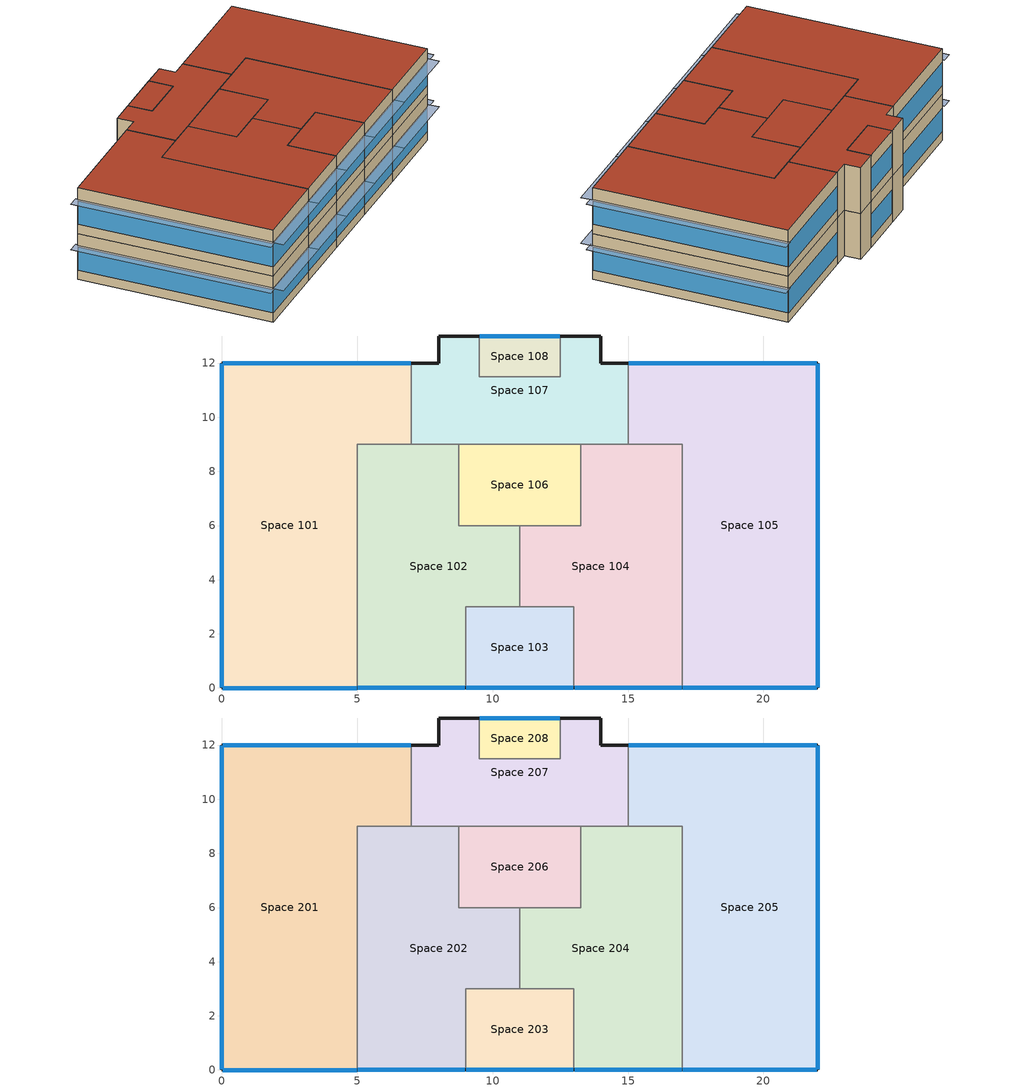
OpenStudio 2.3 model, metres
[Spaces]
Space 101
 floor ground: 7,12 7,9 5,9 5,0 0,0 0,12 z0
 wall outside: 7,12 0,12 0,0 5,0 z0:3
 wall to Space 107: 7,9 7,12 z0:3
 wall to Space 102: 5,0 5,9 7,9 z0:3
 window: 0,11.97 0,0.03 / 6.97,12 0.03,12 z0.6:2.11; 0.03,0 4.97,0 z0.6:2.12
Space 102
 floor ground: 5,9 8.75,9 8.75,6 11,6 11,3 9,3 9,0 5,0 z0
 wall outside: 5,0 9,0 z0:3
 wall to Space 107: 8.75,9 7,9 z0:3
 wall to Space 106: 11,6 8.75,6 8.75,9 z0:3
 wall to Space 104: 11,3 11,6 z0:3
 wall to Space 103: 9,0 9,3 11,3 z0:3
 window: 5.03,0 8.97,0 z0.6:2.12
Space 103
 floor ground: 13,3 13,0 9,0 9,3 z0
 wall outside: 9,0 13,0 z0:3
 wall to Space 104: 13,0 13,3 11,3 z0:3
 window: 9.03,0 12.97,0 z0.6:2.12
Space 104
 floor ground: 17,9 17,0 13,0 13,3 11,3 11,6 13.25,6 13.25,9 z0
 wall outside: 13,0 17,0 z0:3
 wall to Space 106: 13.25,9 13.25,6 11,6 z0:3
 wall to Space 107: 15,9 13.25,9 z0:3
 wall to Space 105: 17,0 17,9 15,9 z0:3
 window: 13.03,0 16.97,0 z0.6:2.12
Space 105
 floor ground: 22,12 22,0 17,0 17,9 15,9 15,12 z0
 wall outside: 17,0 22,0 22,12 15,12 z0:3
 wall to Space 107: 15,12 15,9 z0:3
 window: 22,0.03 22,11.97 / 21.97,12 15.03,12 z0.6:2.11; 17.03,0 21.97,0 z0.6:2.12
Space 106
 floor ground: 13.25,9 13.25,6 8.75,6 8.75,9 z0
 wall to Space 107: 13.25,9 8.75,9 z0:3
Space 107
 floor ground: 14,13 14,12 15,12 15,9 7,9 7,12 8,12 8,13 9.5,13 9.5,11.5 12.5,11.5 12.5,13 z0
 wall outside: 9.5,13 8,13 8,12 7,12 / 15,12 14,12 14,13 12.5,13 z0:3
 wall to Space 108: 12.5,13 12.5,11.5 9.5,11.5 9.5,13 z0:3
Space 108
 floor ground: 12.5,13 12.5,11.5 9.5,11.5 9.5,13 z0
 wall outside: 12.5,13 9.5,13 z0:3
 window: 12.47,13 9.53,13 z0.6:2.13
Space 201
 floor to Space 101: 7,12 7,9 5,9 5,0 0,0 0,12 z3
 wall outside: 7,12 0,12 0,0 5,0 z3:6
 wall to Space 207: 7,9 7,12 z3:6
 wall to Space 202: 5,0 5,9 7,9 z3:6
 window: 6.97,12 0.03,12 / 0,11.97 0,0.03 z3.6:5.11; 0.03,0 4.97,0 z3.6:5.12
 roof outside: 5,0 5,9 7,9 7,12 0,12 0,0 z6
Space 202
 floor to Space 102: 8.75,9 8.75,6 11,6 11,3 9,3 9,0 5,0 5,9 z3
 wall outside: 5,0 9,0 z3:6
 wall to Space 207: 8.75,9 7,9 z3:6
 wall to Space 206: 11,6 8.75,6 8.75,9 z3:6
 wall to Space 204: 11,3 11,6 z3:6
 wall to Space 203: 9,0 9,3 11,3 z3:6
 window: 5.03,0 8.97,0 z3.6:5.12
 roof outside: 9,0 9,3 11,3 11,6 8.75,6 8.75,9 5,9 5,0 z6
Space 203
 floor to Space 103: 13,3 13,0 9,0 9,3 z3
 wall outside: 9,0 13,0 z3:6
 wall to Space 204: 13,0 13,3 11,3 z3:6
 window: 9.03,0 12.97,0 z3.6:5.12
 roof outside: 13,0 13,3 9,3 9,0 z6
Space 204
 floor to Space 104: 17,9 17,0 13,0 13,3 11,3 11,6 13.25,6 13.25,9 z3
 wall outside: 13,0 17,0 z3:6
 wall to Space 206: 13.25,9 13.25,6 11,6 z3:6
 wall to Space 207: 15,9 13.25,9 z3:6
 wall to Space 205: 17,0 17,9 15,9 z3:6
 window: 13.03,0 16.97,0 z3.6:5.12
 roof outside: 17,0 17,9 13.25,9 13.25,6 11,6 11,3 13,3 13,0 z6
Space 205
 floor to Space 105: 22,12 22,0 17,0 17,9 15,9 15,12 z3
 wall outside: 17,0 22,0 22,12 15,12 z3:6
 wall to Space 207: 15,12 15,9 z3:6
 window: 22,0.03 22,11.97 / 21.97,12 15.03,12 z3.6:5.11; 17.03,0 21.97,0 z3.6:5.12
 roof outside: 22,0 22,12 15,12 15,9 17,9 17,0 z6
Space 206
 floor to Space 106: 13.25,9 13.25,6 8.75,6 8.75,9 z3
 wall to Space 207: 13.25,9 8.75,9 z3:6
 roof outside: 13.25,6 13.25,9 8.75,9 8.75,6 z6
Space 207
 floor to Space 107: 14,13 14,12 15,12 15,9 7,9 7,12 8,12 8,13 9.5,13 9.5,11.5 12.5,11.5 12.5,13 z3
 wall outside: 9.5,13 8,13 8,12 7,12 / 15,12 14,12 14,13 12.5,13 z3:6
 wall to Space 208: 12.5,13 12.5,11.5 9.5,11.5 9.5,13 z3:6
 roof outside: 15,9 15,12 14,12 14,13 12.5,13 12.5,11.5 9.5,11.5 9.5,13 8,13 8,12 7,12 7,9 z6
Space 208
 floor to Space 108: 12.5,13 12.5,11.5 9.5,11.5 9.5,13 z3
 wall outside: 12.5,13 9.5,13 z3:6
 window: 12.47,13 9.53,13 z3.6:5.13
 roof outside: 12.5,11.5 12.5,13 9.5,13 9.5,11.5 z6
shading: 22.66,-0.13 22.66,12.13 22,12.13 22,-0.13 z5.26; 22.13,-0.67 22.13,0 16.87,0 16.87,-0.67 z5.27; 22.13,-0.67 22.13,0 16.87,0 16.87,-0.67 z2.27; 22.66,-0.13 22.66,12.13 22,12.13 22,-0.13 z2.26; 17.13,-0.67 17.13,0 12.87,0 12.87,-0.67 z5.27; 17.13,-0.67 17.13,0 12.87,0 12.87,-0.67 z2.27; 13.13,-0.67 13.13,0 8.87,0 8.87,-0.67 z5.27; 13.13,-0.67 13.13,0 8.87,0 8.87,-0.67 z2.27; 9.13,-0.67 9.13,0 4.87,0 4.87,-0.67 z5.27; 9.13,-0.67 9.13,0 4.87,0 4.87,-0.67 z2.27; 5.13,-0.67 5.13,0 -0.13,0 -0.13,-0.67 z5.27; 5.13,-0.67 5.13,0 -0.13,0 -0.13,-0.67 z2.27; 0,-0.13 0,12.13 -0.66,12.13 -0.66,-0.13 z5.26; 0,-0.13 0,12.13 -0.66,12.13 -0.66,-0.13 z2.26
[Building]
Building 1: Space Type=189.1-2009 - Office - OpenOffice - CZ4-8; Default Construction Set=189.1-2009 - CZ5 - Office
[Site]
Bari-Palese Macchie: Latitude {deg}=41.13; Longitude {deg}=16.78; Time Zone {hr}=1; Elevation {m}=49
[ClimateZones]
Climate Zone Institution Name 1=ASHRAE; Climate Zone Document Name 1=ANSI/ASHRAE Standard 169; Climate Zone Document Year 1=2006; Climate Zone Institution Name 2=CEC; Climate Zone Document Name 2=California Climate Zone Descriptions; Climate Zone Document Year 2=1995
[SizingPeriod:DesignDay] Barometric Pressure {Pa}=100738; Sky Clearness=0; Rain Indicator=0; Snow Indicator=0; Day of Month=21; Daylight Saving Time Indicator=0; Dry-Bulb Temperature Range Modifier Type=DefaultMultipliers
Name | Maximum Dry-Bulb Temperature {C} | Daily Dry-Bulb Temperature Range {deltaC} | Humidity Indicating Conditions at Maximum Dry-Bulb | Wind Speed {m/s} | Wind Direction {deg} | Month | Day Type | Humidity Indicating Type | Solar Model Indicator | ASHRAE Taub | ASHRAE Taud
Bari-Palese Macchie Ann Clg .4% Condns Enth=>MDB | 29.4 | 9.1 | 77500 | 3.8 | 80 | 7 | SummerDesignDay | Enthalpy | ASHRAETau | 0.48 | 1.966
Bari-Palese Macchie Ann Clg .4% Condns DP=>MDB | 27.6 | 9.1 | 24.1 | 3.8 | 80 | 7 | SummerDesignDay | Dewpoint | ASHRAETau | 0.48 | 1.966
Bari-Palese Macchie Ann Clg .4% Condns WB=>MDB | 29.5 | 9.1 | 25.3 | 3.8 | 80 | 7 | SummerDesignDay | Wetbulb | ASHRAETau | 0.48 | 1.966
Bari-Palese Macchie Ann Clg .4% Condns DB=>MWB | 33.8 | 9.1 | 22.8 | 3.8 | 80 | 7 | SummerDesignDay | Wetbulb | ASHRAETau | 0.48 | 1.966
Bari-Palese Macchie Ann Htg Wind 99.6% Condns WS=>MCDB | 9.9 | 0 | 9.9 | 11.8 | 270 | 2 | WinterDesignDay | Wetbulb | ASHRAEClearSky
Bari-Palese Macchie Ann Hum_n 99.6% Condns DP=>MCDB | 4.6 | 0 | -6.7 | 3.7 | 270 | 2 | WinterDesignDay | Dewpoint | ASHRAEClearSky
Bari-Palese Macchie Ann Htg 99.6% Condns DB | 0.9 | 0 | 0.9 | 3.7 | 270 | 2 | WinterDesignDay | Wetbulb | ASHRAEClearSky
[DefaultConstructionSet] Interior Partition Construction=Interior Partition
Name | Default Exterior Surface Constructions | Default Interior Surface Constructions | Default Ground Contact Surface Constructions | Default Exterior SubSurface Constructions | Default Interior SubSurface Constructions
189.1-2009 - CZ5 - Office | Default Surface Constructions 13 | Default Surface Constructions 14 | Default Surface Constructions 15 | Default Sub Surface Constructions 9 | Default Sub Surface Constructions 10
mymodifiedlowinsulated | Default Surface Constructions 1 | Default Surface Constructions 2 | Default Surface Constructions 3 | Default Sub Surface Constructions 1 | Default Sub Surface Constructions 2
[DefaultSurfaceConstructions]
Name | Floor Construction | Wall Construction | Roof Ceiling Construction
Default Surface Constructions 1 | ExtSlabCarpet 4in ClimateZone 1-8 | mymodifiedextwalllow | ASHRAE 189.1-2009 ExtRoof IEAD ClimateZone 1
Default Surface Constructions 2; Default Surface Constructions 14 | Interior Floor | Interior Wall | Interior Ceiling
Default Surface Constructions 3; Default Surface Constructions 15 | ExtSlabCarpet 4in ClimateZone 1-8 | ExtSlabCarpet 4in ClimateZone 1-8 | ExtSlabCarpet 4in ClimateZone 1-8
Default Surface Constructions 13 | ExtSlabCarpet 4in ClimateZone 1-8 | ASHRAE 189.1-2009 ExtWall Mass ClimateZone 5 | ASHRAE 189.1-2009 ExtRoof IEAD ClimateZone 2-5
[Construction]
ExtSlabCarpet 4in ClimateZone 1-8: MAT-CC05 4 HW CONCRETE, CP02 CARPET PAD
ASHRAE 189.1-2009 ExtRoof IEAD ClimateZone 1: Roof Membrane, Roof Insulation [18], Metal Decking
Interior Floor: F16 Acoustic tile, F05 Ceiling air space resistance, M11 100mm lightweight concrete
Interior Wall: G01a 19mm gypsum board, F04 Wall air space resistance, G01a 19mm gypsum board
Interior Ceiling: M11 100mm lightweight concrete, F05 Ceiling air space resistance, F16 Acoustic tile
ASHRAE 189.1-2009 ExtWindow ClimateZone 1: Theoretical Glass [167]
Exterior Door: F08 Metal surface, I01 25mm insulation board
Interior Window: Clear 3mm
Interior Door; Interior Partition: G05 25mm wood
ASHRAE 189.1-2009 ExtRoof IEAD ClimateZone 2-5: Roof Membrane, Roof Insulation [21], Metal Decking
ASHRAE 189.1-2009 ExtWindow ClimateZone 4-5: Theoretical Glass [207]
ASHRAE 189.1-2009 ExtWall Mass ClimateZone 5: 1IN Stucco, 8IN Concrete HW, Wall Insulation [40], 1/2IN Gypsum
mymodifiedextwalllow: 1IN Stucco, 8IN Concrete HW, 1/2IN Gypsum
[Material] Thermal Absorptance=0.9
Name | Roughness | Thickness {m} | Conductivity {W/m-K} | Density {kg/m3} | Specific Heat {J/kg-K} | Solar Absorptance | Visible Absorptance
MAT-CC05 4 HW CONCRETE | Rough | 0.1016 | 1.311 | 2240 | 836.8 | 0.85 | 0.85
1IN Stucco | Smooth | 0.0253 | 0.6918 | 1858 | 837 | 0.92 | 0.92
8IN Concrete HW | MediumRough | 0.2033 | 1.7296 | 2243 | 837 | 0.65 | 0.65
1/2IN Gypsum | Smooth | 0.0127 | 0.16 | 784.9 | 830 | 0.4 | 0.4
Roof Membrane | VeryRough | 0.0095 | 0.16 | 1121.29 | 1460 | 0.7 | 0.7
Roof Insulation [18] | MediumRough | 0.1693 | 0.049 | 265 | 836.8 | 0.7 | 0.7
Metal Decking | MediumSmooth | 0.0015 | 45.006 | 7680 | 418.4 | 0.6 | 0.6
F16 Acoustic tile | MediumSmooth | 0.0191 | 0.06 | 368 | 590 | 0.3 | 0.3
M11 100mm lightweight concrete | MediumRough | 0.1016 | 0.53 | 1280 | 840 | 0.5 | 0.5
G01a 19mm gypsum board | MediumSmooth | 0.019 | 0.16 | 800 | 1090 | 0.4 | 0.4
F08 Metal surface | Smooth | 0.0008 | 45.28 | 7824 | 500 | 0.7 | 0.7
I01 25mm insulation board | MediumRough | 0.0254 | 0.03 | 43 | 1210 | 0.6 | 0.6
G05 25mm wood | MediumSmooth | 0.0254 | 0.15 | 608 | 1630 | 0.5 | 0.5
Roof Insulation [21] | MediumRough | 0.2105 | 0.049 | 265 | 836.8 | 0.7 | 0.7
Wall Insulation [40] | MediumRough | 0.0794 | 0.0432 | 91 | 837 | 0.5 | 0.5
[Material:NoMass]
CP02 CARPET PAD: Roughness=Smooth; Thermal Resistance {m2-K/W}=0.1; Thermal Absorptance=0.9; Solar Absorptance=0.8; Visible Absorptance=0.8
[Material:AirGap]
Name | Thermal Resistance {m2-K/W}
F05 Ceiling air space resistance | 0.18
F04 Wall air space resistance | 0.15
[DefaultSubSurfaceConstructions]
Name | Fixed Window Construction | Operable Window Construction | Door Construction | Tubular Daylight Dome Construction | Tubular Daylight Diffuser Construction
Default Sub Surface Constructions 1 | ASHRAE 189.1-2009 ExtWindow ClimateZone 1 | ASHRAE 189.1-2009 ExtWindow ClimateZone 1 | Exterior Door | Interior Window | Interior Window
Default Sub Surface Constructions 2; Default Sub Surface Constructions 10 | Interior Window | Interior Window | Interior Door
Default Sub Surface Constructions 9 | ASHRAE 189.1-2009 ExtWindow ClimateZone 4-5 | ASHRAE 189.1-2009 ExtWindow ClimateZone 4-5 | Exterior Door | Interior Window | Interior Window
[WindowMaterial:Glazing] Optical Data Type=SpectralAverage; Thickness {m}=0.003; Back Side Solar Reflectance at Normal Incidence=0; Back Side Visible Reflectance at Normal Incidence=0; Infrared Transmittance at Normal Incidence=0; Dirt Correction Factor for Solar and Visible Transmittance=1; Solar Diffusing=No
Name | Solar Transmittance at Normal Incidence | Front Side Solar Reflectance at Normal Incidence | Visible Transmittance at Normal Incidence | Front Side Visible Reflectance at Normal Incidence | Front Side Infrared Hemispherical Emissivity | Back Side Infrared Hemispherical Emissivity | Conductivity {W/m-K}
Theoretical Glass [167] | 0.2374 | 0.7126 | 0.2512 | 0.6988 | 0.985 | 0.985 | 2.1073
Clear 3mm | 0.837 | 0.075 | 0.898 | 0.081 | 0.84 | 0.84 | 0.9
Theoretical Glass [207] | 0.3311 | 0.6189 | 0.44 | 0.51 | 0.9 | 0.9 | 0.0133
[WindowMaterial:Blind]
Window Material Blind 1: Slat Width {m}=0.025; Slat Separation {m}=0.01875; Front Side Slat Beam Solar Reflectance=0.5; Back Side Slat Beam Solar Reflectance=0.5; Front Side Slat Diffuse Solar Reflectance=0.5; Back Side Slat Diffuse Solar Reflectance=0.5; Slat Beam Visible Transmittance=0
[SpaceType] Standards Building Type=Office
Name | Default Schedule Set | Design Specification Outdoor Air Object | Standards Space Type
189.1-2009 - Office - BreakRoom - CZ1-3 | 189.1-2009 - Office - BreakRoom - CZ1-3 Schedule Set | 189.1-2009 - Office - BreakRoom - CZ1-3 Ventilation | BreakRoom
189.1-2009 - Office - ClosedOffice - CZ1-3 | 189.1-2009 - Office - ClosedOffice - CZ1-3 Schedule Set | 189.1-2009 - Office - ClosedOffice - CZ1-3 Ventilation | ClosedOffice
189.1-2009 - Office - Conference - CZ1-3 | 189.1-2009 - Office - Conference - CZ1-3 Schedule Set | 189.1-2009 - Office - Conference - CZ1-3 Ventilation | Conference
189.1-2009 - Office - IT_Room - CZ1-3 | 189.1-2009 - Office - IT_Room - CZ1-3 Schedule Set | 189.1-2009 - Office - IT_Room - CZ1-3 Ventilation | IT_Room
189.1-2009 - Office - Lobby - CZ1-3 | 189.1-2009 - Office - Lobby - CZ1-3 Schedule Set | 189.1-2009 - Office - Lobby - CZ1-3 Ventilation | Lobby
189.1-2009 - Office - Restroom - CZ1-3 | 189.1-2009 - Office - Restroom - CZ1-3 Schedule Set | 189.1-2009 - Office - Restroom - CZ1-3 Ventilation | Restroom
189.1-2009 - Office - Stair - CZ1-3 | 189.1-2009 - Office - Stair - CZ1-3 Schedule Set | 189.1-2009 - Office - Stair - CZ1-3 Ventilation | Stair
189.1-2009 - Office - OpenOffice - CZ4-8 | 189.1-2009 - Office - OpenOffice - CZ4-8 Schedule Set | 189.1-2009 - Office - OpenOffice - CZ4-8 Ventilation | OpenOffice
[DefaultScheduleSet] Lighting Schedule=Office Bldg Light; Infiltration Schedule=Office Infil Quarter On
Name | Number of People Schedule | People Activity Level Schedule | Electric Equipment Schedule
189.1-2009 - Office - BreakRoom - CZ1-3 Schedule Set; 189.1-2009 - Office - Conference - CZ1-3 Schedule Set; 189.1-2009 - Office - IT_Room - CZ1-3 Schedule Set; 189.1-2009 - Office - Lobby - CZ1-3 Schedule Set; 189.1-2009 - Office - Restroom - CZ1-3 Schedule Set | Office Misc Occ | Office Activity | Office Bldg Equip
189.1-2009 - Office - ClosedOffice - CZ1-3 Schedule Set; 189.1-2009 - Office - OpenOffice - CZ4-8 Schedule Set | Office Work Occ | Office Activity | Office Bldg Equip
189.1-2009 - Office - Stair - CZ1-3 Schedule Set
[Lights:Definition] Design Level Calculation Method=Watts/Area
Name | Watts per Space Floor Area {W/m2}
189.1-2009 - Office - BreakRoom - CZ1-3 Lights Definition | 11.625
189.1-2009 - Office - ClosedOffice - CZ1-3 Lights Definition; 189.1-2009 - Office - IT_Room - CZ1-3 Lights Definition; 189.1-2009 - Office - OpenOffice - CZ4-8 Lights Definition | 10.6563
189.1-2009 - Office - Conference - CZ1-3 Lights Definition; 189.1-2009 - Office - Lobby - CZ1-3 Lights Definition | 12.5938
189.1-2009 - Office - Restroom - CZ1-3 Lights Definition | 8.71877
189.1-2009 - Office - Stair - CZ1-3 Lights Definition | 5.81251
[Lights]
Name | Lights Definition | Space or SpaceType
189.1-2009 - Office - BreakRoom - CZ1-3 Lights | 189.1-2009 - Office - BreakRoom - CZ1-3 Lights Definition | 189.1-2009 - Office - BreakRoom - CZ1-3
189.1-2009 - Office - ClosedOffice - CZ1-3 Lights | 189.1-2009 - Office - ClosedOffice - CZ1-3 Lights Definition | 189.1-2009 - Office - ClosedOffice - CZ1-3
189.1-2009 - Office - Conference - CZ1-3 Lights | 189.1-2009 - Office - Conference - CZ1-3 Lights Definition | 189.1-2009 - Office - Conference - CZ1-3
189.1-2009 - Office - IT_Room - CZ1-3 Lights | 189.1-2009 - Office - IT_Room - CZ1-3 Lights Definition | 189.1-2009 - Office - IT_Room - CZ1-3
189.1-2009 - Office - Lobby - CZ1-3 Lights | 189.1-2009 - Office - Lobby - CZ1-3 Lights Definition | 189.1-2009 - Office - Lobby - CZ1-3
189.1-2009 - Office - Restroom - CZ1-3 Lights | 189.1-2009 - Office - Restroom - CZ1-3 Lights Definition | 189.1-2009 - Office - Restroom - CZ1-3
189.1-2009 - Office - Stair - CZ1-3 Lights | 189.1-2009 - Office - Stair - CZ1-3 Lights Definition | 189.1-2009 - Office - Stair - CZ1-3
189.1-2009 - Office - OpenOffice - CZ4-8 Lights | 189.1-2009 - Office - OpenOffice - CZ4-8 Lights Definition | 189.1-2009 - Office - OpenOffice - CZ4-8
[DesignSpecification:OutdoorAir] Outdoor Air Method=Sum
Name | Outdoor Air Flow per Person {m3/s-person} | Outdoor Air Flow per Floor Area {m3/s-m2}
189.1-2009 - Office - BreakRoom - CZ1-3 Ventilation; 189.1-2009 - Office - Lobby - CZ1-3 Ventilation | 0.00707921
189.1-2009 - Office - ClosedOffice - CZ1-3 Ventilation; 189.1-2009 - Office - Conference - CZ1-3 Ventilation; 189.1-2009 - Office - OpenOffice - CZ4-8 Ventilation | 0.00943895
189.1-2009 - Office - IT_Room - CZ1-3 Ventilation; 189.1-2009 - Office - Stair - CZ1-3 Ventilation |  | 0.000254
189.1-2009 - Office - Restroom - CZ1-3 Ventilation |  | 0.0048768
[People:Definition] Number of People Calculation Method=People/Area; Fraction Radiant=0.3
Name | People per Space Floor Area {person/m2}
189.1-2009 - Office - BreakRoom - CZ1-3 People Definition; 189.1-2009 - Office - Conference - CZ1-3 People Definition | 0.538196
189.1-2009 - Office - ClosedOffice - CZ1-3 People Definition | 0.0511286
189.1-2009 - Office - IT_Room - CZ1-3 People Definition | 0.0538196
189.1-2009 - Office - Lobby - CZ1-3 People Definition; 189.1-2009 - Office - Restroom - CZ1-3 People Definition | 0.107639
189.1-2009 - Office - OpenOffice - CZ4-8 People Definition | 0.0565105
[People]
Name | People Definition | Space or SpaceType
189.1-2009 - Office - BreakRoom - CZ1-3 People | 189.1-2009 - Office - BreakRoom - CZ1-3 People Definition | 189.1-2009 - Office - BreakRoom - CZ1-3
189.1-2009 - Office - ClosedOffice - CZ1-3 People | 189.1-2009 - Office - ClosedOffice - CZ1-3 People Definition | 189.1-2009 - Office - ClosedOffice - CZ1-3
189.1-2009 - Office - Conference - CZ1-3 People | 189.1-2009 - Office - Conference - CZ1-3 People Definition | 189.1-2009 - Office - Conference - CZ1-3
189.1-2009 - Office - IT_Room - CZ1-3 People | 189.1-2009 - Office - IT_Room - CZ1-3 People Definition | 189.1-2009 - Office - IT_Room - CZ1-3
189.1-2009 - Office - Lobby - CZ1-3 People | 189.1-2009 - Office - Lobby - CZ1-3 People Definition | 189.1-2009 - Office - Lobby - CZ1-3
189.1-2009 - Office - Restroom - CZ1-3 People | 189.1-2009 - Office - Restroom - CZ1-3 People Definition | 189.1-2009 - Office - Restroom - CZ1-3
189.1-2009 - Office - OpenOffice - CZ4-8 People | 189.1-2009 - Office - OpenOffice - CZ4-8 People Definition | 189.1-2009 - Office - OpenOffice - CZ4-8
[SpaceInfiltration:DesignFlowRate] Design Flow Rate Calculation Method=Flow/ExteriorArea
Name | Space or SpaceType | Flow per Exterior Surface Area {m3/s-m2}
189.1-2009 - Office - BreakRoom - CZ1-3 Infiltration | 189.1-2009 - Office - BreakRoom - CZ1-3 | 0.00030226
189.1-2009 - Office - ClosedOffice - CZ1-3 Infiltration | 189.1-2009 - Office - ClosedOffice - CZ1-3 | 0.00030226
189.1-2009 - Office - Conference - CZ1-3 Infiltration | 189.1-2009 - Office - Conference - CZ1-3 | 0.00030226
189.1-2009 - Office - IT_Room - CZ1-3 Infiltration | 189.1-2009 - Office - IT_Room - CZ1-3 | 0.00030226
189.1-2009 - Office - Lobby - CZ1-3 Infiltration | 189.1-2009 - Office - Lobby - CZ1-3 | 0.00030226
189.1-2009 - Office - Restroom - CZ1-3 Infiltration | 189.1-2009 - Office - Restroom - CZ1-3 | 0.00030226
189.1-2009 - Office - Stair - CZ1-3 Infiltration | 189.1-2009 - Office - Stair - CZ1-3 | 0.00030226
189.1-2009 - Office - OpenOffice - CZ4-8 Infiltration | 189.1-2009 - Office - OpenOffice - CZ4-8 | 0.000226568
[ElectricEquipment:Definition] Design Level Calculation Method=Watts/Area
Name | Watts per Space Floor Area {W/m2}
189.1-2009 - Office - BreakRoom - CZ1-3 Electric Equipment Definition | 48.007
189.1-2009 - Office - ClosedOffice - CZ1-3 Electric Equipment Definition | 6.8889
189.1-2009 - Office - Conference - CZ1-3 Electric Equipment Definition | 3.98265
189.1-2009 - Office - IT_Room - CZ1-3 Electric Equipment Definition | 16.7917
189.1-2009 - Office - Lobby - CZ1-3 Electric Equipment Definition; 189.1-2009 - Office - Restroom - CZ1-3 Electric Equipment Definition | 0.753474
189.1-2009 - Office - OpenOffice - CZ4-8 Electric Equipment Definition | 7.64238
[ElectricEquipment]
Name | Electric Equipment Definition | Space or SpaceType
189.1-2009 - Office - BreakRoom - CZ1-3 Electric Equipment | 189.1-2009 - Office - BreakRoom - CZ1-3 Electric Equipment Definition | 189.1-2009 - Office - BreakRoom - CZ1-3
189.1-2009 - Office - ClosedOffice - CZ1-3 Electric Equipment | 189.1-2009 - Office - ClosedOffice - CZ1-3 Electric Equipment Definition | 189.1-2009 - Office - ClosedOffice - CZ1-3
189.1-2009 - Office - Conference - CZ1-3 Electric Equipment | 189.1-2009 - Office - Conference - CZ1-3 Electric Equipment Definition | 189.1-2009 - Office - Conference - CZ1-3
189.1-2009 - Office - IT_Room - CZ1-3 Electric Equipment | 189.1-2009 - Office - IT_Room - CZ1-3 Electric Equipment Definition | 189.1-2009 - Office - IT_Room - CZ1-3
189.1-2009 - Office - Lobby - CZ1-3 Electric Equipment | 189.1-2009 - Office - Lobby - CZ1-3 Electric Equipment Definition | 189.1-2009 - Office - Lobby - CZ1-3
189.1-2009 - Office - Restroom - CZ1-3 Electric Equipment | 189.1-2009 - Office - Restroom - CZ1-3 Electric Equipment Definition | 189.1-2009 - Office - Restroom - CZ1-3
189.1-2009 - Office - OpenOffice - CZ4-8 Electric Equipment | 189.1-2009 - Office - OpenOffice - CZ4-8 Electric Equipment Definition | 189.1-2009 - Office - OpenOffice - CZ4-8
[ThermostatSetpoint:DualSetpoint] Heating Setpoint Temperature Schedule=Medium Office HtgSetp; Cooling Setpoint Temperature Schedule=Medium Office ClgSetp
Thermal Zone 1 Thermostat 1; Thermal Zone 2 Thermostat 1; Thermal Zone 3 Thermostat 1; Thermal Zone 4 Thermostat 1; Thermal Zone 5 Thermostat 1; Thermal Zone 6 Thermostat 1; Thermal Zone 7 Thermostat 1; Thermal Zone 8 Thermostat 1
[ShadingControl]
Shading Control 1: Shading Type=InteriorBlind; Shading Device Material=Window Material Blind 1
[BuildingStory] Nominal Floor to Floor Height {m}=3
Name | Nominal Z Coordinate {m}
Building Story 1 | 0
Building Story 2 | 3
[Space] Default Construction Set=mymodifiedlowinsulated; Building Story=Building Story 1
Name | Space Type | Thermal Zone
Space 101; Space 201 | 189.1-2009 - Office - BreakRoom - CZ1-3 | Thermal Zone 6
Space 102; Space 202 | 189.1-2009 - Office - IT_Room - CZ1-3 | Thermal Zone 5
Space 103; Space 203 | 189.1-2009 - Office - Stair - CZ1-3 | Thermal Zone 4
Space 104; Space 204 | 189.1-2009 - Office - ClosedOffice - CZ1-3 | Thermal Zone 3
Space 105; Space 205 | 189.1-2009 - Office - Conference - CZ1-3 | Thermal Zone 2
Space 106; Space 206 | 189.1-2009 - Office - Restroom - CZ1-3 | Thermal Zone 7
Space 107; Space 207 | 189.1-2009 - Office - Lobby - CZ1-3 | Thermal Zone 1
Space 108; Space 208 | 189.1-2009 - Office - Stair - CZ1-3 | Thermal Zone 8
[ThermalZone] Use Ideal Air Loads=Yes
Name | Thermostat
Thermal Zone 1 | Thermal Zone 1 Thermostat 1
Thermal Zone 2 | Thermal Zone 2 Thermostat 1
Thermal Zone 3 | Thermal Zone 3 Thermostat 1
Thermal Zone 4 | Thermal Zone 4 Thermostat 1
Thermal Zone 5 | Thermal Zone 5 Thermostat 1
Thermal Zone 6 | Thermal Zone 6 Thermostat 1
Thermal Zone 7 | Thermal Zone 7 Thermostat 1
Thermal Zone 8 | Thermal Zone 8 Thermostat 1
[Sizing:Zone] Zone Cooling Design Supply Air Temperature Input Method=SupplyAirTemperature; Zone Cooling Design Supply Air Temperature {C}=14; Zone Cooling Design Supply Air Temperature Difference {deltaC}=11.11; Zone Heating Design Supply Air Temperature Input Method=SupplyAirTemperature; Zone Heating Design Supply Air Temperature {C}=40; Zone Heating Design Supply Air Temperature Difference {deltaC}=11.11; Zone Cooling Design Supply Air Humidity Ratio {kg-H2O/kg-air}=0.0085; Zone Heating Design Supply Air Humidity Ratio {kg-H2O/kg-air}=0.008; Cooling Design Air Flow Method=DesignDay; Heating Design Air Flow Method=DesignDay; Account for Dedicated Outdoor Air System=No; Dedicated Outdoor Air System Control Strategy=NeutralSupplyAir; Dedicated Outdoor Air Low Setpoint Temperature for Design {C}=autosize; Dedicated Outdoor Air High Setpoint Temperature for Design {C}=autosize
Thermal Zone 1; Thermal Zone 2; Thermal Zone 3; Thermal Zone 4; Thermal Zone 5; Thermal Zone 6; Thermal Zone 7; Thermal Zone 8
[Schedule:Ruleset]
Name | Default Day Schedule | Summer Design Day Schedule | Winter Design Day Schedule
Office Bldg Light | Office Bldg Light Default Schedule | Office Bldg Light Summer Design Day | Office Bldg Light Winter Design Day
Office Misc Occ | Office Bldg Occ Default Schedule 1 | Office Bldg Occ Summer Design Day 1 | Office Bldg Occ Winter Design Day 1
Office Activity | Office Activity Default Schedule | Office Activity Summer Design Day | Office Activity Winter Design Day
Office Infil Quarter On | Office Infil Quarter On Default Schedule | Office Infil Quarter On Summer Design Day | Office Infil Quarter On Winter Design Day
Office Bldg Equip | Office Bldg Equip Default Schedule | Office Bldg Equip Summer Design Day | Office Bldg Equip Winter Design Day
Medium Office HtgSetp | Medium Office HtgSetp Default Schedule | Medium Office HtgSetp Summer Design Day | Medium Office HtgSetp Winter Design Day
Medium Office ClgSetp | Medium Office ClgSetp Default Schedule | Medium Office ClgSetp Summer Design Day | Medium Office ClgSetp Winter Design Day
Office Work Occ | Office Bldg Occ Default Schedule | Office Bldg Occ Summer Design Day | Office Bldg Occ Winter Design Day
[Schedule:Day]
Office Bldg Light Default Schedule: 5, 0, 0.05, 7, 0, 0.1, 8, 0, 0.3, 17, 0, 0.9, 18, 0, 0.7, 20, 0, 0.5, 22, 0, 0.3, 23, 0, 0.1, 24, 0, 0.05
Office Bldg Light Summer Design Day; Office Infil Quarter On Rule 1 Day Schedule; Office Bldg Equip Summer Design Day: 24, 0, 1
Office Bldg Light Winter Design Day; Office Bldg Occ Winter Design Day 1; Office Bldg Occ Rule 1 Day Schedule 1; Office Bldg Equip Winter Design Day; Office Bldg Occ Winter Design Day; Office Bldg Occ Rule 1 Day Schedule: 24, 0, 0
Office Bldg Light Rule 1 Day Schedule: 24, 0, 0.05
Office Bldg Light Rule 2 Day Schedule: 6, 0, 0.05, 8, 0, 0.1, 14, 0, 0.5, 17, 0, 0.15, 24, 0, 0.05
Office Bldg Occ Default Schedule 1: 6, 0, 0, 7, 0, 0.1, 8, 0, 0.2, 20, 0, 0.4, 22, 0, 0.1, 24, 0, 0.05
Office Bldg Occ Summer Design Day 1; Office Bldg Occ Summer Design Day: 6, 0, 0, 22, 0, 1, 24, 0, 0.05
Office Bldg Occ Rule 2 Day Schedule 1: 6, 0, 0, 8, 0, 0.1, 14, 0, 0.25, 17, 0, 0.1, 24, 0, 0
Office Activity Default Schedule; Office Activity Summer Design Day; Office Activity Winter Design Day: 24, 0, 132
Office Infil Quarter On Default Schedule; Office Infil Quarter On Summer Design Day: 6, 0, 1, 22, 0, 0.25, 24, 0, 1
Office Infil Quarter On Winter Design Day; Office Infil Quarter On Rule 2 Day Schedule: 6, 0, 1, 18, 0, 0.25, 24, 0, 1
Office Bldg Equip Default Schedule: 8, 0, 0.4, 12, 0, 0.9, 13, 0, 0.8, 17, 0, 0.9, 18, 0, 0.8, 20, 0, 0.6, 22, 0, 0.5, 24, 0, 0.4
Office Bldg Equip Rule 1 Day Schedule: 24, 0, 0.3
Office Bldg Equip Rule 2 Day Schedule: 6, 0, 0.3, 8, 0, 0.4, 14, 0, 0.5, 17, 0, 0.35, 24, 0, 0.3
Medium Office HtgSetp Default Schedule: 6, 0, 15.6, 22, 0, 21, 24, 0, 15.6
Medium Office HtgSetp Summer Design Day; Medium Office HtgSetp Rule 1 Day Schedule: 24, 0, 15.6
Medium Office HtgSetp Winter Design Day: 24, 0, 21
Medium Office HtgSetp Rule 2 Day Schedule: 6, 0, 15.6, 18, 0, 21, 24, 0, 15.6
Medium Office ClgSetp Default Schedule; Medium Office ClgSetp Summer Design Day: 6, 0, 26.7, 22, 0, 24, 24, 0, 26.7
Medium Office ClgSetp Winter Design Day; Medium Office ClgSetp Rule 1 Day Schedule: 24, 0, 26.7
Medium Office ClgSetp Rule 2 Day Schedule: 6, 0, 26.7, 18, 0, 24, 24, 0, 26.7
Office Bldg Occ Default Schedule: 6, 0, 0, 7, 0, 0.1, 8, 0, 0.2, 12, 0, 0.85, 13, 0, 0.5, 17, 0, 0.85, 18, 0, 0.7, 20, 0, 0.4, 22, 0, 0.1, 24, 0, 0.05
Office Bldg Occ Rule 2 Day Schedule: 6, 0, 0, 8, 0, 0.1, 14, 0, 0.4, 17, 0, 0.1, 24, 0, 0
[Schedule:Rule] Apply Monday=No; Apply Tuesday=No; Apply Wednesday=No; Apply Thursday=No; Apply Friday=No; Date Specification Type=DateRange; Start Month=1; Start Day=1; End Month=12; End Day=31
Name | Schedule Ruleset | Rule Order | Day Schedule | Apply Sunday | Apply Saturday
Office Bldg Light Rule 1 | Office Bldg Light | 0 | Office Bldg Light Rule 1 Day Schedule | Yes | No
Office Bldg Light Rule 2 | Office Bldg Light | 1 | Office Bldg Light Rule 2 Day Schedule | No | Yes
Office Misc Occ Rule 1 | Office Misc Occ | 0 | Office Bldg Occ Rule 1 Day Schedule 1 | Yes | No
Office Misc Occ Rule 2 | Office Misc Occ | 1 | Office Bldg Occ Rule 2 Day Schedule 1 | No | Yes
Office Infil Quarter On Rule 1 | Office Infil Quarter On | 0 | Office Infil Quarter On Rule 1 Day Schedule | Yes | No
Office Infil Quarter On Rule 2 | Office Infil Quarter On | 1 | Office Infil Quarter On Rule 2 Day Schedule | No | Yes
Office Bldg Equip Rule 1 | Office Bldg Equip | 0 | Office Bldg Equip Rule 1 Day Schedule | Yes | No
Office Bldg Equip Rule 2 | Office Bldg Equip | 1 | Office Bldg Equip Rule 2 Day Schedule | No | Yes
Medium Office HtgSetp Rule 1 | Medium Office HtgSetp | 0 | Medium Office HtgSetp Rule 1 Day Schedule | Yes | No
Medium Office HtgSetp Rule 2 | Medium Office HtgSetp | 1 | Medium Office HtgSetp Rule 2 Day Schedule | No | Yes
Medium Office ClgSetp Rule 1 | Medium Office ClgSetp | 0 | Medium Office ClgSetp Rule 1 Day Schedule | Yes | No
Medium Office ClgSetp Rule 2 | Medium Office ClgSetp | 1 | Medium Office ClgSetp Rule 2 Day Schedule | No | Yes
Office Work Occ Rule 1 | Office Work Occ | 0 | Office Bldg Occ Rule 1 Day Schedule | Yes | No
Office Work Occ Rule 2 | Office Work Occ | 1 | Office Bldg Occ Rule 2 Day Schedule | No | Yes
